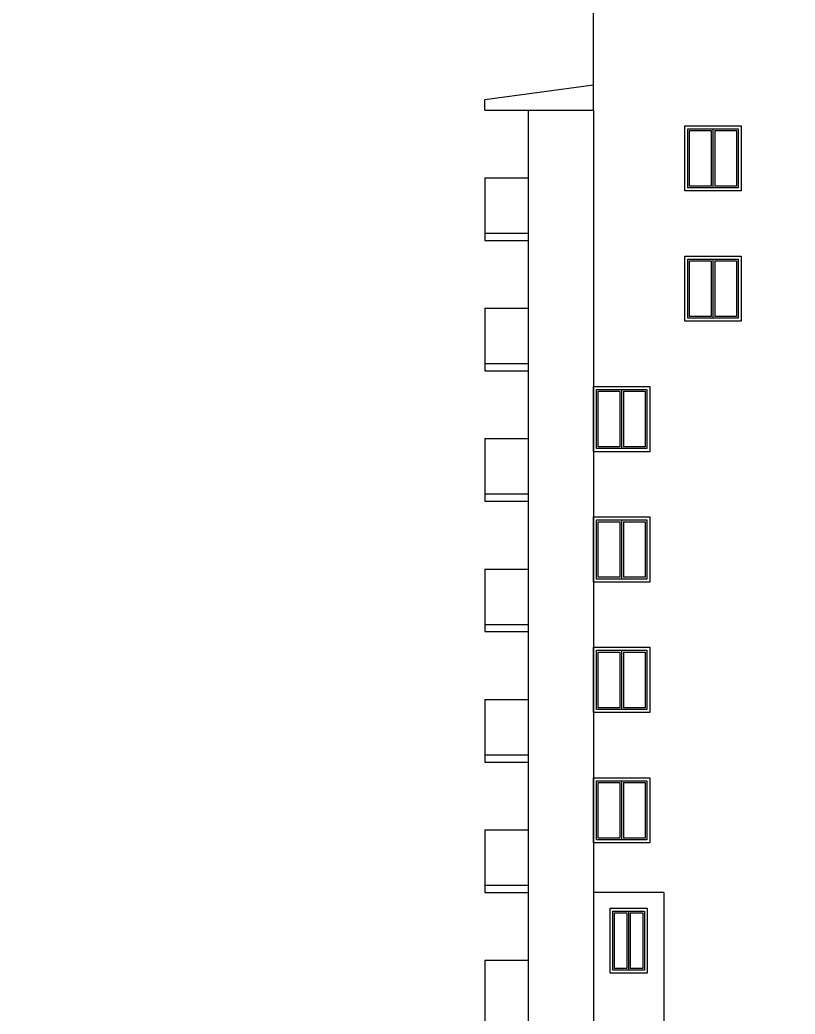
# Model space of a CAD drawing. Header units: inches. Extents: x -634 to 3638, y -6930911 to 5552.
# Drawn here: x 1318.99 to 1336.19, y 3495.48 to 3517.55 of the extents above; entities that cross this region are included whole.
import ezdxf

# ---------------------------------------------------------------- set-up
doc = ezdxf.new("R2010")
doc.units = ezdxf.units.IN
doc.header["$MEASUREMENT"] = 0
doc.linetypes.add('Dashed', pattern=[1128.888893, 564.444447, -564.444447])
for name, color, linetype, lineweight in [('ELEV', 134, 'Continuous', 18), ('фасады', 7, 'Continuous', 30), ('фасады2', 7, 'Continuous', 25)]:
    doc.layers.add(name, color=color, linetype=linetype, lineweight=lineweight)

msp = doc.modelspace()

# ---------------------------------------------------------------- hatches: boundary and pattern name
at = {"layer": 'ELEV', "linetype": 'Continuous'}
h = msp.add_hatch(dxfattribs=at)
h.set_pattern_fill('ANSI31', color=256, scale=0.01044, style=0)
h.set_pattern_definition([(45, (1262.311104, 3366.587935), (-0.02343928418428, 0.02343928418428), [])])
edge = h.paths.add_edge_path()
edge.add_ellipse((1445.78234, 3471.96182), major_axis=(0, 6932302.83262), ratio=0.00000001506, start_angle=89.999976115149, end_angle=270.000023884851)
edge.add_line((1445.67794, 3474.85168), (1445.67794, 3528.48347))
edge.add_line((1445.67794, 3528.48347), (1445.88675, 3528.48347))
edge.add_line((1445.88675, 3528.48347), (1445.88675, 3474.85168))

# ---------------------------------------------------------------- linework, layer by layer
at = {"layer": 'фасады', "color": 7, "ltscale": 100}
msp.add_line((1333.275, 3498.1846), (1331.71519, 3498.1846), dxfattribs=at)
at = {"layer": 'фасады', "color": 7, "linetype": 'Dashed', "ltscale": 100}
for points in [[(1331.71519, 3515.54802), (1331.71519, 3518.96282)], [(1329.3036, 3515.77953), (1331.71519, 3516.10756)], [(1329.3036, 3515.54802), (1329.3036, 3515.77953)], [(1330.26824, 3515.54802), (1330.26824, 3512.65411)], [(1331.71519, 3515.54802), (1331.71519, 3512.65411)], [(1329.3036, 3514.04319), (1329.3036, 3512.65411)], [(1329.3036, 3514.04319), (1330.26824, 3514.04319)], [(1330.26824, 3512.80846), (1329.3036, 3512.80846), (1329.3036, 3512.65411), (1330.26824, 3512.65411)], [(1330.26824, 3512.65411), (1330.26824, 3509.76021)], [(1331.71519, 3512.65411), (1331.71519, 3509.76021)], [(1329.3036, 3511.14928), (1329.3036, 3509.76021)], [(1329.3036, 3511.14928), (1330.26824, 3511.14928)], [(1330.26824, 3509.91455), (1329.3036, 3509.91455), (1329.3036, 3509.76021), (1330.26824, 3509.76021)], [(1330.26824, 3509.91455), (1329.3036, 3509.91455), (1329.3036, 3509.76021), (1330.26824, 3509.76021)], [(1330.26824, 3509.76021), (1330.26824, 3506.86631)], [(1331.71519, 3509.76021), (1331.71519, 3506.86631)], [(1329.3036, 3508.25538), (1329.3036, 3506.86631)], [(1329.3036, 3508.25538), (1330.26824, 3508.25538)], [(1330.26824, 3507.02065), (1329.3036, 3507.02065), (1329.3036, 3506.86631), (1330.26824, 3506.86631)], [(1330.26824, 3506.86631), (1330.26824, 3503.9724)], [(1331.71519, 3506.86631), (1331.71519, 3503.9724)], [(1329.3036, 3505.36148), (1329.3036, 3503.9724)], [(1329.3036, 3505.36148), (1330.26824, 3505.36148)], [(1330.26824, 3504.12675), (1329.3036, 3504.12675), (1329.3036, 3503.9724), (1330.26824, 3503.9724)], [(1330.26824, 3503.9724), (1330.26824, 3501.0785)], [(1331.71519, 3503.9724), (1331.71519, 3501.0785)], [(1329.3036, 3502.46758), (1329.3036, 3501.0785)], [(1329.3036, 3502.46758), (1330.26824, 3502.46758)], [(1330.26824, 3501.23284), (1329.3036, 3501.23284), (1329.3036, 3501.0785), (1330.26824, 3501.0785)], [(1330.26824, 3501.0785), (1330.26824, 3498.1846)], [(1331.71519, 3501.0785), (1331.71519, 3498.1846)], [(1329.3036, 3499.57367), (1329.3036, 3498.1846)], [(1329.3036, 3499.57367), (1330.26824, 3499.57367)], [(1330.26824, 3498.33894), (1329.3036, 3498.33894), (1329.3036, 3498.1846), (1330.26824, 3498.1846)], [(1330.26824, 3498.1846), (1330.26824, 3495.2907)], [(1331.71519, 3498.1846), (1331.71519, 3495.2907)], [(1333.275, 3498.1846), (1333.275, 3495.2907)], [(1329.3036, 3496.67977), (1329.3036, 3495.2907)], [(1329.3036, 3496.67977), (1330.26824, 3496.67977)]]:
    msp.add_lwpolyline(points, dxfattribs=at)
at = {"layer": 'фасады', "color": 7, "ltscale": 100}
msp.add_lwpolyline([(1329.3036, 3515.54802), (1331.71519, 3515.54802)], dxfattribs=at)
at = {"layer": 'фасады2', "color": 7, "ltscale": 100}
for p, q in [((1333.80845, 3515.13322), (1334.92742, 3515.13322)), ((1333.80845, 3513.82132), (1333.80845, 3515.13322)), ((1334.92742, 3515.13322), (1334.92742, 3513.82132)), ((1333.84703, 3513.85991), (1333.84703, 3515.09464)), ((1333.84703, 3515.09464), (1334.32935, 3515.09464)), ((1334.40652, 3515.09464), (1334.88884, 3515.09464)), ((1334.88884, 3515.09464), (1334.88884, 3513.85991)), ((1334.92742, 3513.82132), (1333.80845, 3513.82132)), ((1334.32935, 3513.85991), (1333.84703, 3513.85991)), ((1334.88884, 3513.85991), (1334.40652, 3513.85991)), ((1333.80845, 3512.23932), (1334.92742, 3512.23932)), ((1333.80845, 3510.92742), (1333.80845, 3512.23932)), ((1333.84703, 3510.966), (1333.84703, 3512.20074)), ((1333.84703, 3512.20074), (1334.32935, 3512.20074)), ((1334.40652, 3512.20074), (1334.88884, 3512.20074)), ((1334.88884, 3512.20074), (1334.88884, 3510.966)), ((1334.92742, 3512.23932), (1334.92742, 3510.92742)), ((1334.92742, 3510.92742), (1333.80845, 3510.92742)), ((1334.32935, 3510.966), (1333.84703, 3510.966)), ((1334.88884, 3510.966), (1334.40652, 3510.966)), ((1331.78271, 3509.34542), (1332.90169, 3509.34542)), ((1331.78271, 3508.03352), (1331.78271, 3509.34542)), ((1331.8213, 3508.0721), (1331.8213, 3509.30683)), ((1331.8213, 3509.30683), (1332.30362, 3509.30683)), ((1332.38079, 3509.30683), (1332.8631, 3509.30683)), ((1332.8631, 3509.30683), (1332.8631, 3508.0721)), ((1332.90169, 3509.34542), (1332.90169, 3508.03352)), ((1332.30362, 3508.0721), (1331.8213, 3508.0721)), ((1332.8631, 3508.0721), (1332.38079, 3508.0721)), ((1332.90169, 3508.03352), (1331.78271, 3508.03352)), ((1331.78271, 3506.45152), (1332.90169, 3506.45152)), ((1331.78271, 3505.13961), (1331.78271, 3506.45152)), ((1331.8213, 3505.1782), (1331.8213, 3506.41293)), ((1331.8213, 3506.41293), (1332.30362, 3506.41293)), ((1332.38079, 3506.41293), (1332.8631, 3506.41293)), ((1332.8631, 3506.41293), (1332.8631, 3505.1782)), ((1332.90169, 3506.45152), (1332.90169, 3505.13961)), ((1332.90169, 3505.13961), (1331.78271, 3505.13961)), ((1332.30362, 3505.1782), (1331.8213, 3505.1782)), ((1332.8631, 3505.1782), (1332.38079, 3505.1782)), ((1331.78271, 3503.55761), (1332.90169, 3503.55761)), ((1331.78271, 3502.24571), (1331.78271, 3503.55761)), ((1331.8213, 3502.28429), (1331.8213, 3503.51903)), ((1331.8213, 3503.51903), (1332.30362, 3503.51903)), ((1332.38079, 3503.51903), (1332.8631, 3503.51903)), ((1332.8631, 3503.51903), (1332.8631, 3502.28429)), ((1332.90169, 3503.55761), (1332.90169, 3502.24571)), ((1332.90169, 3502.24571), (1331.78271, 3502.24571)), ((1332.30362, 3502.28429), (1331.8213, 3502.28429)), ((1332.8631, 3502.28429), (1332.38079, 3502.28429)), ((1331.78271, 3500.66371), (1332.90169, 3500.66371)), ((1331.78271, 3499.35181), (1331.78271, 3500.66371)), ((1331.8213, 3499.39039), (1331.8213, 3500.62512)), ((1331.8213, 3500.62512), (1332.30362, 3500.62512)), ((1332.38079, 3500.62512), (1332.8631, 3500.62512)), ((1332.8631, 3500.62512), (1332.8631, 3499.39039)), ((1332.90169, 3500.66371), (1332.90169, 3499.35181)), ((1332.90169, 3499.35181), (1331.78271, 3499.35181)), ((1332.30362, 3499.39039), (1331.8213, 3499.39039)), ((1332.8631, 3499.39039), (1332.38079, 3499.39039)), ((1332.14301, 3496.4579), (1332.14301, 3497.76981)), ((1332.14301, 3497.76981), (1332.84719, 3497.76981)), ((1332.18159, 3496.49649), (1332.18159, 3497.73122)), ((1332.18159, 3497.73122), (1332.45651, 3497.73122)), ((1332.53368, 3497.73122), (1332.8086, 3497.73122)), ((1332.8086, 3497.73122), (1332.8086, 3496.49649)), ((1332.84719, 3497.76981), (1332.84719, 3496.4579)), ((1332.84719, 3496.4579), (1332.14301, 3496.4579)), ((1332.45651, 3496.49649), (1332.18159, 3496.49649)), ((1332.8086, 3496.49649), (1332.53368, 3496.49649))]:
    msp.add_line(p, q, dxfattribs=at)
for points in [[(1333.74092, 3515.20075), (1334.99495, 3515.20075), (1334.99495, 3513.7538), (1333.74092, 3513.7538)], [(1333.74092, 3512.30685), (1334.99495, 3512.30685), (1334.99495, 3510.85989), (1333.74092, 3510.85989)], [(1331.71519, 3509.41294), (1332.96921, 3509.41294), (1332.96921, 3507.96599), (1331.71519, 3507.96599)], [(1331.71519, 3506.51904), (1332.96921, 3506.51904), (1332.96921, 3505.07209), (1331.71519, 3505.07209)], [(1331.71519, 3503.62514), (1332.96921, 3503.62514), (1332.96921, 3502.17819), (1331.71519, 3502.17819)], [(1331.71519, 3500.73123), (1332.96921, 3500.73123), (1332.96921, 3499.28428), (1331.71519, 3499.28428)], [(1332.08513, 3497.83733), (1332.90507, 3497.83733), (1332.90507, 3496.39038), (1332.08513, 3496.39038)]]:
    msp.add_lwpolyline(points, close=True, dxfattribs=at)
for points in [[(1334.36793, 3515.13322), (1334.36793, 3513.82132)], [(1334.32935, 3515.09464), (1334.32935, 3513.85991)], [(1334.40652, 3515.09464), (1334.40652, 3513.85991)], [(1334.32935, 3512.20074), (1334.32935, 3510.966)], [(1334.36793, 3512.23932), (1334.36793, 3510.92742)], [(1334.40652, 3512.20074), (1334.40652, 3510.966)], [(1332.30362, 3509.30683), (1332.30362, 3508.0721)], [(1332.3422, 3509.34542), (1332.3422, 3508.03352)], [(1332.38079, 3509.30683), (1332.38079, 3508.0721)], [(1332.30362, 3506.41293), (1332.30362, 3505.1782)], [(1332.3422, 3506.45152), (1332.3422, 3505.13961)], [(1332.38079, 3506.41293), (1332.38079, 3505.1782)], [(1332.30362, 3503.51903), (1332.30362, 3502.28429)], [(1332.3422, 3503.55761), (1332.3422, 3502.24571)], [(1332.38079, 3503.51903), (1332.38079, 3502.28429)], [(1332.30362, 3500.62512), (1332.30362, 3499.39039)], [(1332.3422, 3500.66371), (1332.3422, 3499.35181)], [(1332.38079, 3500.62512), (1332.38079, 3499.39039)], [(1332.45651, 3497.73122), (1332.45651, 3496.49649)], [(1332.45651, 3497.73122), (1332.45651, 3496.49649)], [(1332.4951, 3497.76981), (1332.4951, 3496.4579)], [(1332.53368, 3497.73122), (1332.53368, 3496.49649)]]:
    msp.add_lwpolyline(points, dxfattribs=at)

doc.saveas('drawing.dxf')
